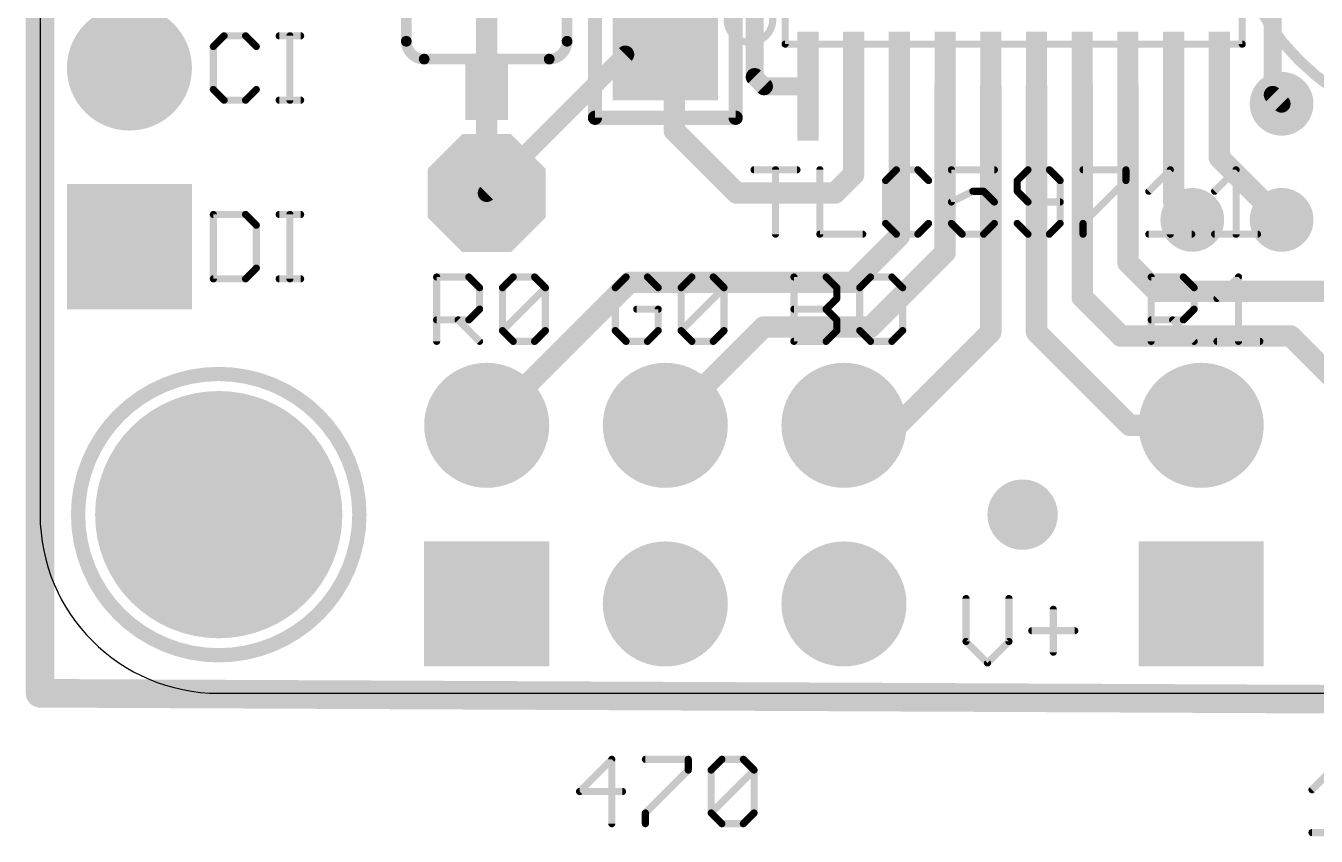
# Model space of a CAD drawing. Extents: x -2.3 to 29.6, y -2 to 24.4.
# Drawn here: x -0.2 to 18.14, y -2.03 to 9.49 of the extents above; entities that cross this region are included whole.
import ezdxf

# ---------------------------------------------------------------- set-up
doc = ezdxf.new("R2010")
doc.units = 0
for name, color, linetype in [('1', 12, 'CONTINUOUS'), ('17', 110, 'CONTINUOUS'), ('18', 110, 'CONTINUOUS'), ('20', 53, 'CONTINUOUS'), ('21', 40, 'CONTINUOUS'), ('27', 253, 'CONTINUOUS')]:
    doc.layers.add(name, color=color, linetype=linetype)

# ---------------------------------------------------------------- blocks, each defined once
blk = doc.blocks.new('PIE')
at = {"const_width": 0.5}
blk.add_lwpolyline([(0, -0.25, 1), (0, 0.25, 1), (0, -0.25)], format="xyb", dxfattribs=at)
blk = doc.blocks.new('RECT')
blk.add_solid([(-0.5, -0.5), (0.5, -0.5), (-0.5, 0.5), (0.5, 0.5)])
blk = doc.blocks.new('SQUAREP')
blk.add_solid([(-0.5, -0.5), (0.5, -0.5), (-0.5, 0.5), (0.5, 0.5)])
blk = doc.blocks.new('ROUNDP')
at = {"const_width": 0.5}
blk.add_lwpolyline([(0, -0.25, 1), (0, 0.25, 1), (0, -0.25)], format="xyb", dxfattribs=at)
blk = doc.blocks.new('OCTAGONP')
at = {"const_width": 0.5}
blk.add_lwpolyline([(-0.25, -0.1036), (-0.25, 0.1036), (-0.1036, 0.25), (0.1036, 0.25), (0.25, 0.1036), (0.25, -0.1036), (0.1036, -0.25), (-0.1036, -0.25), (-0.25, -0.1036), (-0.25, 0.1036)], dxfattribs=at)
blk = doc.blocks.new('ROUNDV')
at = {"const_width": 0.5}
blk.add_lwpolyline([(0, -0.25, 1), (0, 0.25, 1), (0, -0.25)], format="xyb", dxfattribs=at)

msp = doc.modelspace()

# ---------------------------------------------------------------- linework, layer by layer
at = {"layer": '1'}
for points, const_width in [([(0, 0), (0, 22.86)], 0.4064), ([(10.16, 8.763), (10.16, 13.716)], 0.254), ([(17.526, 12.573), (17.526, 8.509)], 0.254), ([(6.35, 10.43), (6.35, 7.092)], 0.3048), ([(8.321, 9.083), (6.35, 7.112)], 0.254), ([(8.89, 9.083), (8.321, 9.083)], 0.254), ([(9.017, 8.956), (8.89, 9.083)], 0.3048), ([(9.017, 8.001), (9.017, 8.956)], 0.3048), ([(10.293, 8.63), (10.16, 8.763)], 0.254), ([(10.918, 8.63), (10.293, 8.63)], 0.254), ([(11.568, 8.63), (11.568, 7.377)], 0.3048), ([(12.218, 8.63), (12.218, 6.503)], 0.3048), ([(12.868, 8.63), (12.868, 6.264)], 0.3048), ([(13.518, 8.63), (13.518, 5.136)], 0.3048), ([(14.168, 8.63), (14.168, 5.136)], 0.3048), ([(14.818, 8.63), (14.818, 5.629)], 0.3048), ([(15.468, 8.63), (15.468, 6.122)], 0.3048), ([(16.118, 8.63), (16.118, 6.996)], 0.3048), ([(16.768, 8.63), (16.768, 7.616)], 0.3048), ([(17.526, 8.509), (17.653, 8.382)], 0.254), ([(9.906, 7.112), (9.017, 8.001)], 0.3048), ([(16.768, 7.616), (17.653, 6.731)], 0.3048), ([(11.568, 7.377), (11.303, 7.112)], 0.3048), ([(11.303, 7.112), (9.906, 7.112)], 0.3048), ([(16.118, 6.996), (16.383, 6.731)], 0.3048), ([(12.218, 6.503), (11.557, 5.842)], 0.3048), ([(12.868, 6.264), (11.811, 5.207)], 0.3048), ([(15.468, 6.122), (15.875, 5.715)], 0.3048), ([(8.382, 5.842), (6.35, 3.81)], 0.3048), ([(11.557, 5.842), (8.382, 5.842)], 0.3048), ([(14.818, 5.629), (15.367, 5.08)], 0.3048), ([(15.875, 5.715), (19.685, 5.715)], 0.3048), ([(10.287, 5.207), (8.89, 3.81)], 0.3048), ([(11.811, 5.207), (10.287, 5.207)], 0.3048), ([(13.518, 5.136), (12.192, 3.81)], 0.3048), ([(14.168, 5.136), (15.494, 3.81)], 0.3048), ([(15.367, 5.08), (17.78, 5.08)], 0.3048), ([(17.78, 5.08), (19.05, 3.81)], 0.3048), ([(11.557, 3.81), (11.43, 3.81)], 0.3048), ([(12.192, 3.81), (11.557, 3.81)], 0.3048), ([(15.494, 3.81), (16.51, 3.81)], 0.3048), ([(27.813, -0.127), (0, 0)], 0.4064)]:
    msp.add_lwpolyline(points, dxfattribs=dict(at, const_width=const_width))
for points, const_width in [([(8.321, 9.1465, 1), (8.321, 9.0195)], 0.127), ([(8.3659, 9.0381, 1), (8.2761, 9.1279)], 0.127), ([(8.9439, 9.1369, 1), (8.8361, 9.0291)], 0.1524), ([(8.89, 9.0195, 1), (8.89, 9.1465)], 0.127), ([(9.0932, 8.956, 1), (8.9408, 8.956)], 0.1524), ([(8.9631, 8.9021, 1), (9.0709, 9.0099)], 0.1524), ([(10.2049, 8.8079, 1), (10.1151, 8.7181)], 0.127), ([(10.0965, 8.763, 1), (10.2235, 8.763)], 0.127), ([(10.293, 8.6935, 1), (10.293, 8.5665)], 0.127), ([(10.2481, 8.5851, 1), (10.3379, 8.6749)], 0.127), ([(10.918, 8.5665, 1), (10.918, 8.6935)], 0.127), ([(11.6442, 8.63, 1), (11.4918, 8.63)], 0.1524), ([(12.2942, 8.63, 1), (12.1418, 8.63)], 0.1524), ([(12.9442, 8.63, 1), (12.7918, 8.63)], 0.1524), ([(13.5942, 8.63, 1), (13.4418, 8.63)], 0.1524), ([(14.2442, 8.63, 1), (14.0918, 8.63)], 0.1524), ([(14.8942, 8.63, 1), (14.7418, 8.63)], 0.1524), ([(15.5442, 8.63, 1), (15.3918, 8.63)], 0.1524), ([(16.1942, 8.63, 1), (16.0418, 8.63)], 0.1524), ([(16.8442, 8.63, 1), (16.6918, 8.63)], 0.1524), ([(17.5709, 8.5539, 1), (17.4811, 8.4641)], 0.127), ([(17.4625, 8.509, 1), (17.5895, 8.509)], 0.127), ([(17.6081, 8.3371, 1), (17.6979, 8.4269)], 0.127), ([(9.0709, 8.0549, 1), (8.9631, 7.9471)], 0.1524), ([(8.9408, 8.001, 1), (9.0932, 8.001)], 0.1524), ([(16.8219, 7.6699, 1), (16.7141, 7.5621)], 0.1524), ([(11.6219, 7.3231, 1), (11.5141, 7.4309)], 0.1524), ([(16.6918, 7.616, 1), (16.8442, 7.616)], 0.1524), ([(11.4918, 7.377, 1), (11.6442, 7.377)], 0.1524), ([(6.2738, 7.092, 1), (6.4262, 7.092)], 0.1524), ([(6.3051, 7.1569, 1), (6.3949, 7.0671)], 0.127), ([(9.906, 7.1882, 1), (9.906, 7.0358)], 0.1524), ([(9.8521, 7.0581, 1), (9.9599, 7.1659)], 0.1524), ([(11.2491, 7.1659, 1), (11.3569, 7.0581)], 0.1524), ([(11.303, 7.0358, 1), (11.303, 7.1882)], 0.1524), ([(16.1719, 7.0499, 1), (16.0641, 6.9421)], 0.1524), ([(16.0418, 6.996, 1), (16.1942, 6.996)], 0.1524), ([(16.3291, 6.6771, 1), (16.4369, 6.7849)], 0.1524), ([(17.5991, 6.6771, 1), (17.7069, 6.7849)], 0.1524), ([(12.2719, 6.4491, 1), (12.1641, 6.5569)], 0.1524), ([(12.1418, 6.503, 1), (12.2942, 6.503)], 0.1524), ([(12.7918, 6.264, 1), (12.9442, 6.264)], 0.1524), ([(12.9219, 6.2101, 1), (12.8141, 6.3179)], 0.1524), ([(15.5219, 6.1759, 1), (15.4141, 6.0681)], 0.1524), ([(15.3918, 6.122, 1), (15.5442, 6.122)], 0.1524), ([(8.382, 5.9182, 1), (8.382, 5.7658)], 0.1524), ([(8.4359, 5.7881, 1), (8.3281, 5.8959)], 0.1524), ([(11.5031, 5.8959, 1), (11.6109, 5.7881)], 0.1524), ([(11.557, 5.7658, 1), (11.557, 5.9182)], 0.1524), ([(14.8719, 5.6829, 1), (14.7641, 5.5751)], 0.1524), ([(14.7418, 5.629, 1), (14.8942, 5.629)], 0.1524), ([(15.875, 5.7912, 1), (15.875, 5.6388)], 0.1524), ([(15.8211, 5.6611, 1), (15.9289, 5.7689)], 0.1524), ([(10.287, 5.2832, 1), (10.287, 5.1308)], 0.1524), ([(10.3409, 5.1531, 1), (10.2331, 5.2609)], 0.1524), ([(11.7571, 5.2609, 1), (11.8649, 5.1531)], 0.1524), ([(11.811, 5.1308, 1), (11.811, 5.2832)], 0.1524), ([(13.4418, 5.136, 1), (13.5942, 5.136)], 0.1524), ([(13.5719, 5.0821, 1), (13.4641, 5.1899)], 0.1524), ([(14.2219, 5.1899, 1), (14.1141, 5.0821)], 0.1524), ([(14.0918, 5.136, 1), (14.2442, 5.136)], 0.1524), ([(15.367, 5.1562, 1), (15.367, 5.0038)], 0.1524), ([(15.3131, 5.0261, 1), (15.4209, 5.1339)], 0.1524), ([(17.8339, 5.1339, 1), (17.7261, 5.0261)], 0.1524), ([(17.78, 5.0038, 1), (17.78, 5.1562)], 0.1524), ([(6.2961, 3.8639, 1), (6.4039, 3.7561)], 0.1524), ([(8.8361, 3.8639, 1), (8.9439, 3.7561)], 0.1524), ([(11.43, 3.8862, 1), (11.43, 3.7338)], 0.1524), ([(11.557, 3.8862, 1), (11.557, 3.7338)], 0.1524), ([(11.557, 3.7338, 1), (11.557, 3.8862)], 0.1524), ([(12.1381, 3.8639, 1), (12.2459, 3.7561)], 0.1524), ([(12.192, 3.7338, 1), (12.192, 3.8862)], 0.1524), ([(15.494, 3.8862, 1), (15.494, 3.7338)], 0.1524), ([(15.4401, 3.7561, 1), (15.5479, 3.8639)], 0.1524), ([(16.51, 3.7338, 1), (16.51, 3.8862)], 0.1524), ([(0.0005, 0.1016, 1), (-0.0005, -0.1016)], 0.2032), ([(-0.1016, 0, 1), (0.1016, 0)], 0.2032)]:
    msp.add_lwpolyline(points, format="xyb", dxfattribs=dict(at, const_width=const_width))
at = {"layer": '20'}
for p, q in [((0, 20.32), (0, 2.54)), ((2.54, 0), (25.4, 0))]:
    msp.add_line(p, q, dxfattribs=at)
msp.add_arc((2.54, 2.54), 2.54, 180, 270, dxfattribs=at)
at = {"layer": '21'}
for points, const_width in [([(20.32, 8.001, 1), (20.32, 14.859, 1), (20.32, 8.001)], 0.1524), ([(10.093, 9.255, 1), (10.093, 9.905, 1), (10.093, 9.255)], 0.1016), ([(2.6163, 9.3734, 1), (2.6163, 9.3226)], 0.0508), ([(2.6343, 9.33, 1), (2.5984, 9.3659)], 0.0508), ([(2.9394, 9.3659, 1), (2.9034, 9.33)], 0.0508), ([(2.9214, 9.3226, 1), (2.9214, 9.3734)], 0.0508), ([(3.3993, 9.3734, 1), (3.3993, 9.3226)], 0.0508), ([(3.5772, 9.348, 1), (3.5264, 9.348)], 0.0508), ([(3.7044, 9.3226, 1), (3.7044, 9.3734)], 0.0508), ([(2.4892, 9.1955, 1), (2.4384, 9.1955)], 0.0508), ([(2.4458, 9.2134, 1), (2.4818, 9.1775)], 0.0508), ([(3.056, 9.1775, 1), (3.0919, 9.2134)], 0.0508), ([(5.207, 9.271, 0.4142), (5.461, 9.017)], 0.1524), ([(5.2451, 9.271, 1), (5.1689, 9.271)], 0.0762), ([(5.1689, 9.271, 1), (5.2451, 9.271)], 0.0762), ([(7.239, 9.017, 0.4142), (7.493, 9.271)], 0.1524), ([(7.5311, 9.271, 1), (7.4549, 9.271)], 0.0762), ([(7.4549, 9.271, 1), (7.5311, 9.271)], 0.0762), ([(10.593, 9.2554, 1), (10.593, 9.2046)], 0.0508), ([(10.5676, 9.23, 1), (10.6184, 9.23)], 0.0508), ([(17.0676, 9.23, 1), (17.1184, 9.23)], 0.0508), ([(17.093, 9.2046, 1), (17.093, 9.2554)], 0.0508), ([(5.461, 9.0551, 1), (5.461, 8.9789)], 0.0762), ([(5.461, 8.9789, 1), (5.461, 9.0551)], 0.0762), ([(7.239, 9.0551, 1), (7.239, 8.9789)], 0.0762), ([(7.239, 8.9789, 1), (7.239, 9.0551)], 0.0762), ([(2.4818, 8.6033, 1), (2.4458, 8.5674)], 0.0508), ([(3.0919, 8.5674, 1), (3.056, 8.6033)], 0.0508), ([(2.4384, 8.5853, 1), (2.4892, 8.5853)], 0.0508), ([(2.6163, 8.4582, 1), (2.6163, 8.4074)], 0.0508), ([(2.5984, 8.4148, 1), (2.6343, 8.4508)], 0.0508), ([(2.9034, 8.4508, 1), (2.9394, 8.4148)], 0.0508), ([(2.9214, 8.4074, 1), (2.9214, 8.4582)], 0.0508), ([(3.3993, 8.4582, 1), (3.3993, 8.4074)], 0.0508), ([(3.5264, 8.4328, 1), (3.5772, 8.4328)], 0.0508), ([(3.7044, 8.4074, 1), (3.7044, 8.4582)], 0.0508), ([(7.89, 8.2338, 1), (7.89, 8.1322)], 0.1016), ([(9.89, 8.1322, 1), (9.89, 8.2338)], 0.1016), ([(7.8392, 8.183, 1), (7.9408, 8.183)], 0.1016), ([(9.8392, 8.183, 1), (9.9408, 8.183)], 0.1016), ([(10.1517, 7.4684, 1), (10.1517, 7.4176)], 0.0508), ([(10.4822, 7.443, 1), (10.4314, 7.443)], 0.0508), ([(10.7618, 7.4176, 1), (10.7618, 7.4684)], 0.0508), ([(11.1126, 7.443, 1), (11.0618, 7.443)], 0.0508), ([(12.0482, 7.2905, 1), (11.9974, 7.2905)], 0.0508), ([(12.1753, 7.4684, 1), (12.1753, 7.4176)], 0.0508), ([(12.1932, 7.425, 1), (12.1573, 7.4609)], 0.0508), ([(12.4983, 7.4609, 1), (12.4624, 7.425)], 0.0508), ([(12.4804, 7.4176, 1), (12.4804, 7.4684)], 0.0508), ([(12.9583, 7.4684, 1), (12.9583, 7.4176)], 0.0508), ([(12.9837, 7.443, 1), (12.9329, 7.443)], 0.0508), ([(13.5684, 7.4176, 1), (13.5684, 7.4684)], 0.0508), ([(13.9192, 7.2905, 1), (13.8684, 7.2905)], 0.0508), ([(14.0463, 7.4684, 1), (14.0463, 7.4176)], 0.0508), ([(14.0643, 7.425, 1), (14.0284, 7.4609)], 0.0508), ([(14.3693, 7.4609, 1), (14.3334, 7.425)], 0.0508), ([(14.3514, 7.4176, 1), (14.3514, 7.4684)], 0.0508), ([(14.5293, 7.2905, 1), (14.4785, 7.2905)], 0.0508), ([(14.8293, 7.4684, 1), (14.8293, 7.4176)], 0.0508), ([(15.4648, 7.443, 1), (15.414, 7.443)], 0.0508), ([(15.4574, 7.2725, 1), (15.4215, 7.3084)], 0.0508), ([(15.4394, 7.4176, 1), (15.4394, 7.4684)], 0.0508), ([(16.0953, 7.443, 1), (16.0445, 7.443)], 0.0508), ([(16.0879, 7.425, 1), (16.0519, 7.4609)], 0.0508), ([(17.0308, 7.443, 1), (16.98, 7.443)], 0.0508), ([(17.0234, 7.425, 1), (16.9875, 7.4609)], 0.0508), ([(12.0048, 7.3084, 1), (12.0407, 7.2725)], 0.0508), ([(12.6149, 7.2725, 1), (12.6508, 7.3084)], 0.0508), ([(13.2633, 7.1633, 1), (13.2633, 7.1125)], 0.0508), ([(13.2747, 7.1152, 1), (13.252, 7.1606)], 0.0508), ([(13.4338, 7.1559, 1), (13.3979, 7.12)], 0.0508), ([(13.4159, 7.1125, 1), (13.4159, 7.1633)], 0.0508), ([(13.8758, 7.3084, 1), (13.9118, 7.2725)], 0.0508), ([(13.9118, 7.1559, 1), (13.8758, 7.12)], 0.0508), ([(13.8684, 7.1379, 1), (13.9192, 7.1379)], 0.0508), ([(14.486, 7.2725, 1), (14.5219, 7.3084)], 0.0508), ([(15.414, 7.2905, 1), (15.4648, 7.2905)], 0.0508), ([(15.7469, 7.1559, 1), (15.7828, 7.12)], 0.0508), ([(16.6824, 7.1559, 1), (16.7183, 7.12)], 0.0508), ([(12.9469, 7.0081, 1), (12.9696, 6.9627)], 0.0508), ([(12.9329, 6.9854, 1), (12.9837, 6.9854)], 0.0508), ([(13.5938, 6.9854, 1), (13.543, 6.9854)], 0.0508), ([(13.5504, 6.9674, 1), (13.5864, 7.0034)], 0.0508), ([(14.0463, 7.0108, 1), (14.0463, 6.96)], 0.0508), ([(14.0284, 6.9674, 1), (14.0643, 7.0034)], 0.0508), ([(14.5039, 6.96, 1), (14.5039, 7.0108)], 0.0508), ([(2.4892, 6.808, 1), (2.4384, 6.808)], 0.0508), ([(2.4638, 6.8334, 1), (2.4638, 6.7826)], 0.0508), ([(2.9394, 6.8259, 1), (2.9034, 6.79)], 0.0508), ([(2.9214, 6.7826, 1), (2.9214, 6.8334)], 0.0508), ([(3.3993, 6.8334, 1), (3.3993, 6.7826)], 0.0508), ([(3.5772, 6.808, 1), (3.5264, 6.808)], 0.0508), ([(3.7044, 6.7826, 1), (3.7044, 6.8334)], 0.0508), ([(3.0993, 6.6555, 1), (3.0485, 6.6555)], 0.0508), ([(3.056, 6.6375, 1), (3.0919, 6.6734)], 0.0508), ([(12.0407, 6.6983, 1), (12.0048, 6.6624)], 0.0508), ([(11.9974, 6.6803, 1), (12.0482, 6.6803)], 0.0508), ([(12.6508, 6.6624, 1), (12.6149, 6.6983)], 0.0508), ([(12.9762, 6.6983, 1), (12.9403, 6.6624)], 0.0508), ([(13.543, 6.6803, 1), (13.5938, 6.6803)], 0.0508), ([(13.5864, 6.6624, 1), (13.5504, 6.6983)], 0.0508), ([(13.9118, 6.6983, 1), (13.8758, 6.6624)], 0.0508), ([(14.4785, 6.6803, 1), (14.5293, 6.6803)], 0.0508), ([(14.5219, 6.6624, 1), (14.486, 6.6983)], 0.0508), ([(14.8547, 6.6803, 1), (14.8039, 6.6803)], 0.0508), ([(14.8114, 6.6983, 1), (14.8473, 6.6624)], 0.0508), ([(10.4314, 6.5278, 1), (10.4822, 6.5278)], 0.0508), ([(11.0872, 6.5532, 1), (11.0872, 6.5024)], 0.0508), ([(11.0618, 6.5278, 1), (11.1126, 6.5278)], 0.0508), ([(11.6974, 6.5024, 1), (11.6974, 6.5532)], 0.0508), ([(12.1753, 6.5532, 1), (12.1753, 6.5024)], 0.0508), ([(12.1573, 6.5098, 1), (12.1932, 6.5458)], 0.0508), ([(12.4624, 6.5458, 1), (12.4983, 6.5098)], 0.0508), ([(12.4804, 6.5024, 1), (12.4804, 6.5532)], 0.0508), ([(13.1108, 6.5532, 1), (13.1108, 6.5024)], 0.0508), ([(13.0928, 6.5098, 1), (13.1288, 6.5458)], 0.0508), ([(13.3979, 6.5458, 1), (13.4338, 6.5098)], 0.0508), ([(13.4159, 6.5024, 1), (13.4159, 6.5532)], 0.0508), ([(14.0463, 6.5532, 1), (14.0463, 6.5024)], 0.0508), ([(14.0284, 6.5098, 1), (14.0643, 6.5458)], 0.0508), ([(14.3334, 6.5458, 1), (14.3693, 6.5098)], 0.0508), ([(14.3514, 6.5024, 1), (14.3514, 6.5532)], 0.0508), ([(14.8039, 6.5278, 1), (14.8547, 6.5278)], 0.0508), ([(15.7648, 6.5532, 1), (15.7648, 6.5024)], 0.0508), ([(16.0445, 6.5278, 1), (16.0953, 6.5278)], 0.0508), ([(16.375, 6.5024, 1), (16.375, 6.5532)], 0.0508), ([(16.7004, 6.5532, 1), (16.7004, 6.5024)], 0.0508), ([(16.98, 6.5278, 1), (17.0308, 6.5278)], 0.0508), ([(17.3105, 6.5024, 1), (17.3105, 6.5532)], 0.0508), ([(3.0485, 6.0453, 1), (3.0993, 6.0453)], 0.0508), ([(3.0919, 6.0274, 1), (3.056, 6.0633)], 0.0508), ([(2.4638, 5.9182, 1), (2.4638, 5.8674)], 0.0508), ([(2.4384, 5.8928, 1), (2.4892, 5.8928)], 0.0508), ([(2.9034, 5.9108, 1), (2.9394, 5.8748)], 0.0508), ([(2.9214, 5.8674, 1), (2.9214, 5.9182)], 0.0508), ([(3.3993, 5.9182, 1), (3.3993, 5.8674)], 0.0508), ([(3.5264, 5.8928, 1), (3.5772, 5.8928)], 0.0508), ([(3.7044, 5.8674, 1), (3.7044, 5.9182)], 0.0508), ([(5.6642, 5.919, 1), (5.6134, 5.919)], 0.0508), ([(5.6388, 5.9444, 1), (5.6388, 5.8936)], 0.0508), ([(6.1144, 5.9369, 1), (6.0784, 5.901)], 0.0508), ([(6.0964, 5.8936, 1), (6.0964, 5.9444)], 0.0508), ([(6.7268, 5.9444, 1), (6.7268, 5.8936)], 0.0508), ([(6.7448, 5.901, 1), (6.7089, 5.9369)], 0.0508), ([(7.0499, 5.9369, 1), (7.0139, 5.901)], 0.0508), ([(7.0319, 5.8936, 1), (7.0319, 5.9444)], 0.0508), ([(8.3313, 5.9444, 1), (8.3313, 5.8936)], 0.0508), ([(8.3493, 5.901, 1), (8.3134, 5.9369)], 0.0508), ([(8.6544, 5.9369, 1), (8.6184, 5.901)], 0.0508), ([(8.6364, 5.8936, 1), (8.6364, 5.9444)], 0.0508), ([(9.2668, 5.9444, 1), (9.2668, 5.8936)], 0.0508), ([(9.2848, 5.901, 1), (9.2489, 5.9369)], 0.0508), ([(9.5899, 5.9369, 1), (9.5539, 5.901)], 0.0508), ([(9.5719, 5.8936, 1), (9.5719, 5.9444)], 0.0508), ([(10.7442, 5.919, 1), (10.6934, 5.919)], 0.0508), ([(10.7188, 5.9444, 1), (10.7188, 5.8936)], 0.0508), ([(11.1944, 5.9369, 1), (11.1584, 5.901)], 0.0508), ([(11.1764, 5.8936, 1), (11.1764, 5.9444)], 0.0508), ([(11.8068, 5.9444, 1), (11.8068, 5.8936)], 0.0508), ([(11.8248, 5.901, 1), (11.7889, 5.9369)], 0.0508), ([(12.1299, 5.9369, 1), (12.0939, 5.901)], 0.0508), ([(12.1119, 5.8936, 1), (12.1119, 5.9444)], 0.0508), ([(15.8242, 5.919, 1), (15.7734, 5.919)], 0.0508), ([(15.7988, 5.9444, 1), (15.7988, 5.8936)], 0.0508), ([(16.2744, 5.9369, 1), (16.2384, 5.901)], 0.0508), ([(16.2564, 5.8936, 1), (16.2564, 5.9444)], 0.0508), ([(17.0648, 5.919, 1), (17.014, 5.919)], 0.0508), ([(17.0573, 5.901, 1), (17.0214, 5.9369)], 0.0508), ([(6.2743, 5.7664, 1), (6.2235, 5.7664)], 0.0508), ([(6.231, 5.7485, 1), (6.2669, 5.7844)], 0.0508), ([(6.5997, 5.7664, 1), (6.5489, 5.7664)], 0.0508), ([(6.5564, 5.7844, 1), (6.5923, 5.7485)], 0.0508), ([(7.2098, 5.7664, 1), (7.159, 5.7664)], 0.0508), ([(7.2024, 5.7485, 1), (7.1665, 5.7844)], 0.0508), ([(7.1665, 5.7485, 1), (7.2024, 5.7844)], 0.0508), ([(8.2042, 5.7664, 1), (8.1534, 5.7664)], 0.0508), ([(8.1608, 5.7844, 1), (8.1968, 5.7485)], 0.0508), ([(8.771, 5.7485, 1), (8.8069, 5.7844)], 0.0508), ([(9.1397, 5.7664, 1), (9.0889, 5.7664)], 0.0508), ([(9.0964, 5.7844, 1), (9.1323, 5.7485)], 0.0508), ([(9.7498, 5.7664, 1), (9.699, 5.7664)], 0.0508), ([(9.7424, 5.7485, 1), (9.7065, 5.7844)], 0.0508), ([(9.7065, 5.7485, 1), (9.7424, 5.7844)], 0.0508), ([(11.3543, 5.7664, 1), (11.3035, 5.7664)], 0.0508), ([(11.311, 5.7485, 1), (11.3469, 5.7844)], 0.0508), ([(11.6797, 5.7664, 1), (11.6289, 5.7664)], 0.0508), ([(11.6364, 5.7844, 1), (11.6723, 5.7485)], 0.0508), ([(12.2898, 5.7664, 1), (12.239, 5.7664)], 0.0508), ([(12.2824, 5.7485, 1), (12.2465, 5.7844)], 0.0508), ([(12.2465, 5.7485, 1), (12.2824, 5.7844)], 0.0508), ([(16.4343, 5.7664, 1), (16.3835, 5.7664)], 0.0508), ([(16.391, 5.7485, 1), (16.4269, 5.7844)], 0.0508), ([(6.2669, 5.4434, 1), (6.231, 5.4794)], 0.0508), ([(8.4839, 5.4868, 1), (8.4839, 5.436)], 0.0508), ([(8.8143, 5.4614, 1), (8.7635, 5.4614)], 0.0508), ([(8.7889, 5.436, 1), (8.7889, 5.4868)], 0.0508), ([(10.7188, 5.4868, 1), (10.7188, 5.436)], 0.0508), ([(11.1944, 5.4794, 1), (11.1584, 5.4434)], 0.0508), ([(11.1584, 5.4794, 1), (11.1944, 5.4434)], 0.0508), ([(11.1764, 5.436, 1), (11.1764, 5.4868)], 0.0508), ([(11.3035, 5.6139, 1), (11.3543, 5.6139)], 0.0508), ([(11.3469, 5.596, 1), (11.311, 5.6319)], 0.0508), ([(16.4269, 5.4434, 1), (16.391, 5.4794)], 0.0508), ([(16.7164, 5.6319, 1), (16.7523, 5.596)], 0.0508), ([(5.6388, 5.3343, 1), (5.6388, 5.2835)], 0.0508), ([(5.9618, 5.3268, 1), (5.9259, 5.2909)], 0.0508), ([(6.0784, 5.3268, 1), (6.1144, 5.2909)], 0.0508), ([(6.0964, 5.2835, 1), (6.0964, 5.3343)], 0.0508), ([(6.2235, 5.4614, 1), (6.2743, 5.4614)], 0.0508), ([(11.3543, 5.3089, 1), (11.3035, 5.3089)], 0.0508), ([(11.311, 5.2909, 1), (11.3469, 5.3268)], 0.0508), ([(15.7988, 5.3343, 1), (15.7988, 5.2835)], 0.0508), ([(16.1218, 5.3268, 1), (16.0859, 5.2909)], 0.0508), ([(16.2384, 5.3268, 1), (16.2744, 5.2909)], 0.0508), ([(16.2564, 5.2835, 1), (16.2564, 5.3343)], 0.0508), ([(16.3835, 5.4614, 1), (16.4343, 5.4614)], 0.0508), ([(6.5489, 5.1563, 1), (6.5997, 5.1563)], 0.0508), ([(6.5923, 5.1743, 1), (6.5564, 5.1384)], 0.0508), ([(6.5564, 5.1743, 1), (6.5923, 5.1384)], 0.0508), ([(7.159, 5.1563, 1), (7.2098, 5.1563)], 0.0508), ([(7.2024, 5.1384, 1), (7.1665, 5.1743)], 0.0508), ([(8.1968, 5.1743, 1), (8.1608, 5.1384)], 0.0508), ([(8.1534, 5.1563, 1), (8.2042, 5.1563)], 0.0508), ([(8.7635, 5.1563, 1), (8.8143, 5.1563)], 0.0508), ([(8.8069, 5.1384, 1), (8.771, 5.1743)], 0.0508), ([(9.0889, 5.1563, 1), (9.1397, 5.1563)], 0.0508), ([(9.1323, 5.1743, 1), (9.0964, 5.1384)], 0.0508), ([(9.0964, 5.1743, 1), (9.1323, 5.1384)], 0.0508), ([(9.699, 5.1563, 1), (9.7498, 5.1563)], 0.0508), ([(9.7424, 5.1384, 1), (9.7065, 5.1743)], 0.0508), ([(11.3035, 5.1563, 1), (11.3543, 5.1563)], 0.0508), ([(11.3469, 5.1384, 1), (11.311, 5.1743)], 0.0508), ([(11.6289, 5.1563, 1), (11.6797, 5.1563)], 0.0508), ([(11.6723, 5.1743, 1), (11.6364, 5.1384)], 0.0508), ([(11.6364, 5.1743, 1), (11.6723, 5.1384)], 0.0508), ([(12.239, 5.1563, 1), (12.2898, 5.1563)], 0.0508), ([(12.2824, 5.1384, 1), (12.2465, 5.1743)], 0.0508), ([(5.6134, 5.0038, 1), (5.6642, 5.0038)], 0.0508), ([(6.231, 4.9858, 1), (6.2669, 5.0218)], 0.0508), ([(6.7268, 5.0292, 1), (6.7268, 4.9784)], 0.0508), ([(6.7089, 4.9858, 1), (6.7448, 5.0218)], 0.0508), ([(7.0139, 5.0218, 1), (7.0499, 4.9858)], 0.0508), ([(7.0319, 4.9784, 1), (7.0319, 5.0292)], 0.0508), ([(8.3313, 5.0292, 1), (8.3313, 4.9784)], 0.0508), ([(8.3134, 4.9858, 1), (8.3493, 5.0218)], 0.0508), ([(8.6184, 5.0218, 1), (8.6544, 4.9858)], 0.0508), ([(8.6364, 4.9784, 1), (8.6364, 5.0292)], 0.0508), ([(9.2668, 5.0292, 1), (9.2668, 4.9784)], 0.0508), ([(9.2489, 4.9858, 1), (9.2848, 5.0218)], 0.0508), ([(9.5539, 5.0218, 1), (9.5899, 4.9858)], 0.0508), ([(9.5719, 4.9784, 1), (9.5719, 5.0292)], 0.0508), ([(10.7188, 5.0292, 1), (10.7188, 4.9784)], 0.0508), ([(10.6934, 5.0038, 1), (10.7442, 5.0038)], 0.0508), ([(11.1584, 5.0218, 1), (11.1944, 4.9858)], 0.0508), ([(11.1764, 4.9784, 1), (11.1764, 5.0292)], 0.0508), ([(11.8068, 5.0292, 1), (11.8068, 4.9784)], 0.0508), ([(11.7889, 4.9858, 1), (11.8248, 5.0218)], 0.0508), ([(12.0939, 5.0218, 1), (12.1299, 4.9858)], 0.0508), ([(12.1119, 4.9784, 1), (12.1119, 5.0292)], 0.0508), ([(15.7734, 5.0038, 1), (15.8242, 5.0038)], 0.0508), ([(16.391, 4.9858, 1), (16.4269, 5.0218)], 0.0508), ([(16.7343, 5.0292, 1), (16.7343, 4.9784)], 0.0508), ([(17.014, 5.0038, 1), (17.0648, 5.0038)], 0.0508), ([(17.3444, 4.9784, 1), (17.3444, 5.0292)], 0.0508), ([(2.54, 0.54, 1), (2.54, 4.54, 1), (2.54, 0.54)], 0.2032), ([(13.1912, 1.347, 1), (13.1404, 1.347)], 0.0508), ([(13.8013, 1.347, 1), (13.7505, 1.347)], 0.0508), ([(14.4317, 1.1945, 1), (14.3809, 1.1945)], 0.0508), ([(14.1013, 0.9148, 1), (14.1013, 0.864)], 0.0508), ([(14.7114, 0.864, 1), (14.7114, 0.9148)], 0.0508), ([(13.1837, 0.7548, 1), (13.1478, 0.7189)], 0.0508), ([(13.1404, 0.7369, 1), (13.1912, 0.7369)], 0.0508), ([(13.7505, 0.7369, 1), (13.8013, 0.7369)], 0.0508), ([(13.7938, 0.7189, 1), (13.7579, 0.7548)], 0.0508), ([(14.3809, 0.5843, 1), (14.4317, 0.5843)], 0.0508), ([(13.4529, 0.4498, 1), (13.4888, 0.4138)], 0.0508), ([(13.4529, 0.4138, 1), (13.4888, 0.4498)], 0.0508)]:
    msp.add_lwpolyline(points, format="xyb", dxfattribs=dict(at, const_width=const_width))
for points, const_width in [([(10.593, 9.23), (10.593, 13.63)], 0.1016), ([(17.093, 13.63), (17.093, 9.23)], 0.1016), ([(7.89, 8.183), (7.89, 11.883)], 0.2032), ([(9.89, 11.883), (9.89, 8.183)], 0.2032), ([(5.207, 9.271), (5.207, 9.652)], 0.1524), ([(7.493, 9.271), (7.493, 9.652)], 0.1524), ([(2.6163, 9.348), (2.4638, 9.1955)], 0.1016), ([(2.9214, 9.348), (2.6163, 9.348)], 0.1016), ([(3.0739, 9.1955), (2.9214, 9.348)], 0.1016), ([(3.3993, 9.348), (3.7044, 9.348)], 0.1016), ([(3.5518, 8.4328), (3.5518, 9.348)], 0.1016), ([(2.4638, 9.1955), (2.4638, 8.5853)], 0.1016), ([(17.093, 9.23), (10.593, 9.23)], 0.1016), ([(5.461, 9.017), (7.239, 9.017)], 0.1524), ([(2.4638, 8.5853), (2.6163, 8.4328)], 0.1016), ([(2.9214, 8.4328), (3.0739, 8.5853)], 0.1016), ([(2.6163, 8.4328), (2.9214, 8.4328)], 0.1016), ([(3.3993, 8.4328), (3.7044, 8.4328)], 0.1016), ([(9.89, 8.183), (7.89, 8.183)], 0.2032), ([(10.1517, 7.443), (10.7618, 7.443)], 0.1016), ([(10.4568, 6.5278), (10.4568, 7.443)], 0.1016), ([(11.0872, 7.443), (11.0872, 6.5278)], 0.1016), ([(12.1753, 7.443), (12.0228, 7.2905)], 0.1016), ([(12.0228, 7.2905), (12.0228, 6.6803)], 0.1016), ([(12.4804, 7.443), (12.1753, 7.443)], 0.1016), ([(12.6329, 7.2905), (12.4804, 7.443)], 0.1016), ([(13.5684, 7.443), (12.9583, 7.443)], 0.1016), ([(12.9583, 7.443), (12.9583, 6.9854)], 0.1016), ([(14.0463, 7.443), (13.8938, 7.2905)], 0.1016), ([(13.8938, 7.2905), (13.8938, 7.1379)], 0.1016), ([(14.3514, 7.443), (14.0463, 7.443)], 0.1016), ([(14.5039, 7.2905), (14.3514, 7.443)], 0.1016), ([(14.5039, 6.6803), (14.5039, 7.2905)], 0.1016), ([(14.8293, 7.443), (15.4394, 7.443)], 0.1016), ([(15.4394, 7.2905), (14.8293, 6.6803)], 0.1016), ([(15.4394, 7.443), (15.4394, 7.2905)], 0.1016), ([(15.7648, 7.1379), (16.0699, 7.443)], 0.1016), ([(16.0699, 7.443), (16.0699, 6.5278)], 0.1016), ([(16.7004, 7.1379), (17.0054, 7.443)], 0.1016), ([(17.0054, 7.443), (17.0054, 6.5278)], 0.1016), ([(12.9583, 6.9854), (13.2633, 7.1379)], 0.1016), ([(13.2633, 7.1379), (13.4159, 7.1379)], 0.1016), ([(13.4159, 7.1379), (13.5684, 6.9854)], 0.1016), ([(13.8938, 7.1379), (14.0463, 6.9854)], 0.1016), ([(13.5684, 6.9854), (13.5684, 6.6803)], 0.1016), ([(14.0463, 6.9854), (14.5039, 6.9854)], 0.1016), ([(2.4638, 6.808), (2.4638, 5.8928)], 0.1016), ([(2.9214, 6.808), (2.4638, 6.808)], 0.1016), ([(3.0739, 6.6555), (2.9214, 6.808)], 0.1016), ([(3.3993, 6.808), (3.7044, 6.808)], 0.1016), ([(3.5518, 5.8928), (3.5518, 6.808)], 0.1016), ([(3.0739, 6.0453), (3.0739, 6.6555)], 0.1016), ([(12.0228, 6.6803), (12.1753, 6.5278)], 0.1016), ([(12.4804, 6.5278), (12.6329, 6.6803)], 0.1016), ([(13.1108, 6.5278), (12.9583, 6.6803)], 0.1016), ([(13.5684, 6.6803), (13.4159, 6.5278)], 0.1016), ([(13.8938, 6.6803), (14.0463, 6.5278)], 0.1016), ([(14.3514, 6.5278), (14.5039, 6.6803)], 0.1016), ([(14.8293, 6.6803), (14.8293, 6.5278)], 0.1016), ([(11.0872, 6.5278), (11.6974, 6.5278)], 0.1016), ([(12.1753, 6.5278), (12.4804, 6.5278)], 0.1016), ([(13.4159, 6.5278), (13.1108, 6.5278)], 0.1016), ([(14.0463, 6.5278), (14.3514, 6.5278)], 0.1016), ([(15.7648, 6.5278), (16.375, 6.5278)], 0.1016), ([(16.7004, 6.5278), (17.3105, 6.5278)], 0.1016), ([(2.9214, 5.8928), (3.0739, 6.0453)], 0.1016), ([(2.4638, 5.8928), (2.9214, 5.8928)], 0.1016), ([(3.3993, 5.8928), (3.7044, 5.8928)], 0.1016), ([(5.6388, 5.0038), (5.6388, 5.919)], 0.1016), ([(5.6388, 5.919), (6.0964, 5.919)], 0.1016), ([(6.0964, 5.919), (6.2489, 5.7664)], 0.1016), ([(6.5743, 5.7664), (6.7268, 5.919)], 0.1016), ([(6.7268, 5.919), (7.0319, 5.919)], 0.1016), ([(7.0319, 5.919), (7.1844, 5.7664)], 0.1016), ([(8.3313, 5.919), (8.1788, 5.7664)], 0.1016), ([(8.6364, 5.919), (8.3313, 5.919)], 0.1016), ([(8.7889, 5.7664), (8.6364, 5.919)], 0.1016), ([(9.1143, 5.7664), (9.2668, 5.919)], 0.1016), ([(9.2668, 5.919), (9.5719, 5.919)], 0.1016), ([(9.5719, 5.919), (9.7244, 5.7664)], 0.1016), ([(10.7188, 5.0038), (10.7188, 5.919)], 0.1016), ([(10.7188, 5.919), (11.1764, 5.919)], 0.1016), ([(11.1764, 5.919), (11.3289, 5.7664)], 0.1016), ([(11.6543, 5.7664), (11.8068, 5.919)], 0.1016), ([(11.8068, 5.919), (12.1119, 5.919)], 0.1016), ([(12.1119, 5.919), (12.2644, 5.7664)], 0.1016), ([(15.7988, 5.0038), (15.7988, 5.919)], 0.1016), ([(15.7988, 5.919), (16.2564, 5.919)], 0.1016), ([(16.2564, 5.919), (16.4089, 5.7664)], 0.1016), ([(16.7343, 5.6139), (17.0394, 5.919)], 0.1016), ([(17.0394, 5.919), (17.0394, 5.0038)], 0.1016), ([(6.2489, 5.7664), (6.2489, 5.4614)], 0.1016), ([(6.5743, 5.1563), (6.5743, 5.7664)], 0.1016), ([(6.5743, 5.1563), (7.1844, 5.7664)], 0.1016), ([(7.1844, 5.7664), (7.1844, 5.1563)], 0.1016), ([(8.1788, 5.7664), (8.1788, 5.1563)], 0.1016), ([(9.1143, 5.1563), (9.1143, 5.7664)], 0.1016), ([(9.1143, 5.1563), (9.7244, 5.7664)], 0.1016), ([(9.7244, 5.7664), (9.7244, 5.1563)], 0.1016), ([(11.3289, 5.7664), (11.3289, 5.6139)], 0.1016), ([(11.6543, 5.1563), (11.6543, 5.7664)], 0.1016), ([(11.6543, 5.1563), (12.2644, 5.7664)], 0.1016), ([(12.2644, 5.7664), (12.2644, 5.1563)], 0.1016), ([(16.4089, 5.7664), (16.4089, 5.4614)], 0.1016), ([(6.2489, 5.4614), (6.0964, 5.3089)], 0.1016), ([(8.7889, 5.4614), (8.4839, 5.4614)], 0.1016), ([(8.7889, 5.1563), (8.7889, 5.4614)], 0.1016), ([(10.7188, 5.4614), (11.1764, 5.4614)], 0.1016), ([(11.3289, 5.6139), (11.1764, 5.4614)], 0.1016), ([(11.1764, 5.4614), (11.3289, 5.3089)], 0.1016), ([(16.4089, 5.4614), (16.2564, 5.3089)], 0.1016), ([(6.0964, 5.3089), (5.6388, 5.3089)], 0.1016), ([(5.9439, 5.3089), (6.2489, 5.0038)], 0.1016), ([(11.3289, 5.3089), (11.3289, 5.1563)], 0.1016), ([(16.2564, 5.3089), (15.7988, 5.3089)], 0.1016), ([(16.1039, 5.3089), (16.4089, 5.0038)], 0.1016), ([(6.7268, 5.0038), (6.5743, 5.1563)], 0.1016), ([(7.1844, 5.1563), (7.0319, 5.0038)], 0.1016), ([(8.1788, 5.1563), (8.3313, 5.0038)], 0.1016), ([(8.6364, 5.0038), (8.7889, 5.1563)], 0.1016), ([(9.2668, 5.0038), (9.1143, 5.1563)], 0.1016), ([(9.7244, 5.1563), (9.5719, 5.0038)], 0.1016), ([(11.3289, 5.1563), (11.1764, 5.0038)], 0.1016), ([(11.8068, 5.0038), (11.6543, 5.1563)], 0.1016), ([(12.2644, 5.1563), (12.1119, 5.0038)], 0.1016), ([(7.0319, 5.0038), (6.7268, 5.0038)], 0.1016), ([(8.3313, 5.0038), (8.6364, 5.0038)], 0.1016), ([(9.5719, 5.0038), (9.2668, 5.0038)], 0.1016), ([(11.1764, 5.0038), (10.7188, 5.0038)], 0.1016), ([(12.1119, 5.0038), (11.8068, 5.0038)], 0.1016), ([(16.7343, 5.0038), (17.3444, 5.0038)], 0.1016), ([(13.1658, 1.347), (13.1658, 0.7369)], 0.1016), ([(13.7759, 0.7369), (13.7759, 1.347)], 0.1016), ([(14.4063, 1.1945), (14.4063, 0.5843)], 0.1016), ([(14.1013, 0.8894), (14.7114, 0.8894)], 0.1016), ([(13.1658, 0.7369), (13.4708, 0.4318)], 0.1016), ([(13.4708, 0.4318), (13.7759, 0.7369)], 0.1016)]:
    msp.add_lwpolyline(points, dxfattribs=dict(at, const_width=const_width))
at = {"layer": '27', "const_width": 0.1016}
for points in [[(8.1284, -0.939), (7.6708, -1.3966)], [(8.1284, -1.8542), (8.1284, -0.939)], [(8.6063, -0.939), (9.2164, -0.939)], [(9.2164, -0.939), (9.2164, -1.0916)], [(9.5418, -1.0916), (9.6944, -0.939)], [(9.6944, -0.939), (9.9994, -0.939)], [(9.9994, -0.939), (10.152, -1.0916)], [(9.2164, -1.0916), (8.6063, -1.7017)], [(9.5418, -1.7017), (9.5418, -1.0916)], [(9.5418, -1.7017), (10.152, -1.0916)], [(10.152, -1.0916), (10.152, -1.7017)], [(18.0848, -1.3711), (18.3899, -1.066)], [(7.6708, -1.3966), (8.2809, -1.3966)], [(8.6063, -1.7017), (8.6063, -1.8542)], [(9.6944, -1.8542), (9.5418, -1.7017)], [(10.152, -1.7017), (9.9994, -1.8542)], [(9.9994, -1.8542), (9.6944, -1.8542)], [(18.0848, -1.9812), (18.6949, -1.9812)]]:
    msp.add_lwpolyline(points, dxfattribs=at)
at = {"layer": '27', "const_width": 0.0508}
for points in [[(8.1538, -0.939, 1), (8.103, -0.939)], [(8.1464, -0.957, 1), (8.1104, -0.9211)], [(8.6063, -0.9136, 1), (8.6063, -0.9644)], [(9.2418, -0.939, 1), (9.191, -0.939)], [(9.2164, -0.9644, 1), (9.2164, -0.9136)], [(9.6944, -0.9136, 1), (9.6944, -0.9644)], [(9.7123, -0.957, 1), (9.6764, -0.9211)], [(10.0174, -0.9211, 1), (9.9815, -0.957)], [(9.9994, -0.9644, 1), (9.9994, -0.9136)], [(9.191, -1.0916, 1), (9.2418, -1.0916)], [(9.2344, -1.1095, 1), (9.1985, -1.0736)], [(9.5672, -1.0916, 1), (9.5164, -1.0916)], [(9.5239, -1.0736, 1), (9.5598, -1.1095)], [(10.1774, -1.0916, 1), (10.1266, -1.0916)], [(10.1699, -1.1095, 1), (10.134, -1.0736)], [(10.134, -1.1095, 1), (10.1699, -1.0736)], [(7.6528, -1.3786, 1), (7.6888, -1.4146)], [(7.6708, -1.3712, 1), (7.6708, -1.422)], [(8.2809, -1.422, 1), (8.2809, -1.3712)], [(18.0668, -1.3531, 1), (18.1028, -1.389)], [(8.6317, -1.7017, 1), (8.5809, -1.7017)], [(9.5598, -1.6837, 1), (9.5239, -1.7196)], [(10.1699, -1.7196, 1), (10.134, -1.6837)], [(8.103, -1.8542, 1), (8.1538, -1.8542)], [(8.5809, -1.8542, 1), (8.6317, -1.8542)], [(8.5884, -1.6837, 1), (8.6243, -1.7196)], [(9.5164, -1.7017, 1), (9.5672, -1.7017)], [(9.5239, -1.6837, 1), (9.5598, -1.7196)], [(9.6944, -1.8288, 1), (9.6944, -1.8796)], [(9.6764, -1.8722, 1), (9.7123, -1.8362)], [(9.9815, -1.8362, 1), (10.0174, -1.8722)], [(9.9994, -1.8796, 1), (9.9994, -1.8288)], [(10.1266, -1.7017, 1), (10.1774, -1.7017)], [(18.0848, -1.9558, 1), (18.0848, -2.0066)]]:
    msp.add_lwpolyline(points, format="xyb", dxfattribs=at)

# ---------------------------------------------------------------- block references
at = {"layer": '1', "xscale": 1.3, "yscale": 1.5, "rotation": 90}
msp.add_blockref('RECT', (8.89, 9.083), dxfattribs=at)
at = {"layer": '1', "xscale": 0.3, "yscale": 1.55}
for p in [(10.918, 8.63), (11.568, 8.63), (12.218, 8.63), (12.868, 8.63), (13.518, 8.63), (14.168, 8.63), (14.818, 8.63), (15.468, 8.63), (16.118, 8.63), (16.768, 8.63)]:
    msp.add_blockref('RECT', p, dxfattribs=at)
at = {"layer": '1'}
msp.add_blockref('PIE', (13.97, 2.54), dxfattribs=at)
at = {"layer": '17'}
for name, p, xscale, yscale, rotation in [('ROUNDP', (1.27, 8.89), 1.778, 1.778, 180), ('OCTAGONP', (6.35, 7.112), 1.6764, 1.6764, 270), ('SQUAREP', (1.27, 6.35), 1.778, 1.778, 180), ('ROUNDP', (6.35, 3.81), 1.778, 1.778, 90), ('ROUNDP', (8.89, 3.81), 1.778, 1.778, 90), ('ROUNDP', (11.43, 3.81), 1.778, 1.778, 90), ('ROUNDP', (16.51, 3.81), 1.778, 1.778, 90), ('SQUAREP', (6.35, 1.27), 1.778, 1.778, 90), ('ROUNDP', (8.89, 1.27), 1.778, 1.778, 90), ('ROUNDP', (11.43, 1.27), 1.778, 1.778, 90), ('SQUAREP', (16.51, 1.27), 1.778, 1.778, 90)]:
    msp.add_blockref(name, p, dxfattribs=dict(at, xscale=xscale, yscale=yscale, rotation=rotation))
at = {"layer": '17', "xscale": 3.516, "yscale": 3.516}
msp.add_blockref('ROUNDP', (2.54, 2.54), dxfattribs=at)
at = {"layer": '18', "xscale": 0.9064, "yscale": 0.9064}
for p in [(17.653, 8.382), (17.653, 8.382), (16.383, 6.731), (16.383, 6.731), (17.653, 6.731), (17.653, 6.731)]:
    msp.add_blockref('ROUNDV', p, dxfattribs=at)
at = {"layer": '21', "xscale": 0.8636, "yscale": 0.6096, "rotation": 270}
msp.add_blockref('RECT', (6.35, 8.5852), dxfattribs=at)

doc.saveas('drawing.dxf')
